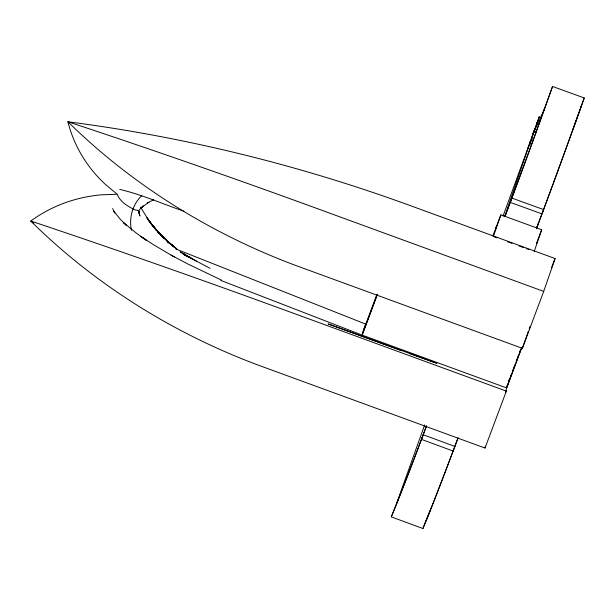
<?xml version="1.0" encoding="UTF-8"?>
<svg xmlns="http://www.w3.org/2000/svg" width="615" height="615" viewBox="0 0 615 615"><rect width="100%" height="100%" fill="white"/><g stroke="black" fill="none" stroke-linecap="round" stroke-linejoin="round"><path stroke-width="0.92" d="M543.706 291.395L321.13 210.015A535.604 30.581 20 0 0 67.934 121.778A537.31 429.308 21.4 0 0 299.797 266.956L522.373 348.328L543.706 291.395L555.091 258.546L410.582 205.718A1176.041 856.349 19 0 0 67.934 121.778C70.863 133.601 75.599 144.948 81.81 155.426A137.591 124.222 9.9 0 0 105.449 184.469L117.234 194.255L101.583 194.801A137.591 124.222 9.9 0 0 63.906 203.211C52.114 207.624 40.913 213.582 30.75 221.023A535.604 430.139 21.4 0 0 262.444 366.671L485.012 448.043L485.296 446.313M364.388 327.941L364.203 328.51L370.976 310.298A199.36 3.39 -69.9 0 1 376.872 294.485M175.875 249.021L365.764 324.12L362.174 335.129L506.683 387.965L521.712 347.852M506.683 387.965L509.797 378.44L508.897 380.777M504.631 216.657L529.746 143.641L531.322 143.964M492.861 235.929L500.864 214.835L541.7 229.764L534.189 251.481M493.353 236.552L500.864 214.835M533.966 131.956L534.327 130.903L532.882 133.985L533.343 132.625M391.278 516.869A138.921 2.537 -69.8 0 0 419.384 444.991L423.235 434.759L454.885 446.429L451.033 456.653A138.921 2.537 -69.8 0 1 422.928 528.531L391.278 516.869L396.298 504.285L424.681 424.88M504.923 216.449A137.345 2.176 -70.1 0 0 521.643 171.585L525.379 161.407A137.345 2.176 -70.1 0 0 544.406 108.993L552.539 86.469L584.25 97.97A138.921 2.199 -70.1 0 1 545.559 204.38L536.388 228.849M530.253 141.619C528.762 145.916 531.806 137.291 530.315 141.588M503.039 216.119L527.816 148.353M422.928 528.531L424.396 524.526M531.66 138.544L539.324 116.604L527.778 148.569L531.66 138.544L533.42 139.182M496.19 227.304L495.713 228.542L496.643 225.959M496.282 226.912L496.536 226.228M511.519 199.106L504.992 216.503M543.237 210.607L542.007 213.897L510.296 202.397L513.84 192.879A138.921 2.199 -70.1 0 0 552.539 86.469M510.127 377.541L511.134 374.843M512.472 371.237L514.817 364.933M377.203 295.016L362.174 335.129L220.846 280.417M426.518 425.995L421.49 439.387L453.147 451.049M454.393 447.743L458.167 437.657M485.012 448.043L506.353 391.109L283.776 309.729A537.31 27.006 20 0 0 30.75 221.023A1176.041 1167.347 12.1 0 0 33.787 223.33M534.666 129.481L532.113 136.538L535.088 128.343L534.581 129.588M537.664 240.265L541.7 229.764M555.091 258.546L554.184 260.875A245.608 4.182 -69.9 0 0 551.517 267.748M583.404 100.13L584.25 97.97M536.557 132.702L534.304 131.279L544.406 108.993M141.804 195.608C132.532 204.334 128.758 218.018 131.472 230.356M139.328 209.861L143.295 205.894L140.72 208.178L148.83 202.22L147.362 203.119L153.773 199.683M117.442 194.832C120.248 201.566 126.859 205.733 133.094 208.939C136.084 211.329 140.85 208.793 139.221 213.812L138.644 210.568M137.975 210.607L138.69 210.591L139.882 216.011L138.675 211.283M534.304 131.279L535.112 131.387M119.764 189.412C141.758 194.525 162.514 203.911 183.847 211.191M409.767 353.625L436.85 363.311L328.187 323.951L401.326 350.581M530.822 140.812L532.613 141.458M511.895 198.092L543.614 209.592M494.237 236.875L496.905 237.851M507.56 241.741L511.995 243.371M519.098 245.962L523.542 247.591M526.202 248.56L528.869 249.536M221.585 280.163L188.006 264.089L170.924 255.033M210.099 268.332L183.016 254.064L187.921 256.809L183.531 253.88L192.787 259.215M196.669 261.244L183.531 253.88M529.746 143.641L530.514 144.056M174.345 257.016L153.012 244.401L140.643 236.298L146.262 240.265L135.861 232.778L123.546 222.638M180.241 251.889L192.987 259.33M180.203 251.881L189.328 257.401M184.223 254.21L185.192 254.848M167.242 241.457L177.404 249.398M167.926 242.003L176.436 248.66L167.857 241.826M167.211 241.318L175.467 247.907L166.319 240.48M167.864 241.741L174.499 247.145L161.714 236.068L169.079 242.633L157.625 231.586L164.074 238.105L155.58 229.218L150.337 222.868L161.568 235.699L153.542 226.766L146.962 217.841L156.571 230.64L149.491 221.631L140.666 207.363M123.461 222.622L126.513 225.497L120.102 219.086L113.606 210.922L114.874 213.013L112.599 208.539M583.112 100.96A137.345 2.176 -70.1 0 1 553.354 183.085M553.016 184A137.345 2.176 -70.1 0 1 536.641 227.95M581.606 105.165A73.024 1.153 -70.1 0 1 572.357 130.949M538.594 222.807A73.024 1.153 -70.1 0 1 536.557 228.242M426.464 425.918A137.345 2.506 -69.8 0 1 412.919 461.773L409.628 470.344A137.345 2.506 -69.8 0 1 396.298 504.285M430.146 510.512A73.024 1.33 -69.8 0 1 427.702 516.631M427.271 517.676A73.024 1.33 -69.8 0 1 425.219 522.581M457.798 438.426A137.345 2.506 -69.8 0 1 426.034 520.628M425.68 521.474A137.345 2.506 -69.8 0 1 424.704 523.811M362.589 332.707A245.608 4.182 -69.9 0 1 363.542 330.124M363.857 329.263A245.608 4.182 -69.9 0 1 365.764 324.12M506.46 387.273A245.608 4.182 -69.9 0 1 507.413 384.683M508.374 382.1A245.608 4.182 -69.9 0 1 509.328 379.524M516.154 361.351A199.245 3.39 -69.9 0 1 517.146 358.683M517.476 357.799A199.245 3.39 -69.9 0 1 518.46 355.155M519.437 352.533A199.245 3.39 -69.9 0 1 520.413 349.92M506.391 390.994A100.16 1.707 -69.9 0 1 505.622 392.162M505.661 391.686A100.16 1.707 -69.9 0 1 506.614 388.157M530.084 326.296A100.16 1.707 -69.9 0 1 529.238 328.741M528.362 331.277A100.16 1.707 -69.9 0 1 527.447 333.914M527.209 334.583A100.16 1.707 -69.9 0 1 522.373 348.328M362.904 332.884A492.53 8.387 -69.9 0 1 377.241 294.539M507.398 385.766A379.424 6.458 -69.9 0 1 521.482 348.059M536.411 124.676L537.449 121.832L536.411 124.676M536.603 243.317L536.926 242.541L536.603 243.317M537.533 240.842L537.195 241.803L537.502 240.834M159.07 233.216L148.646 220.393L159.07 233.216"/></g></svg>
